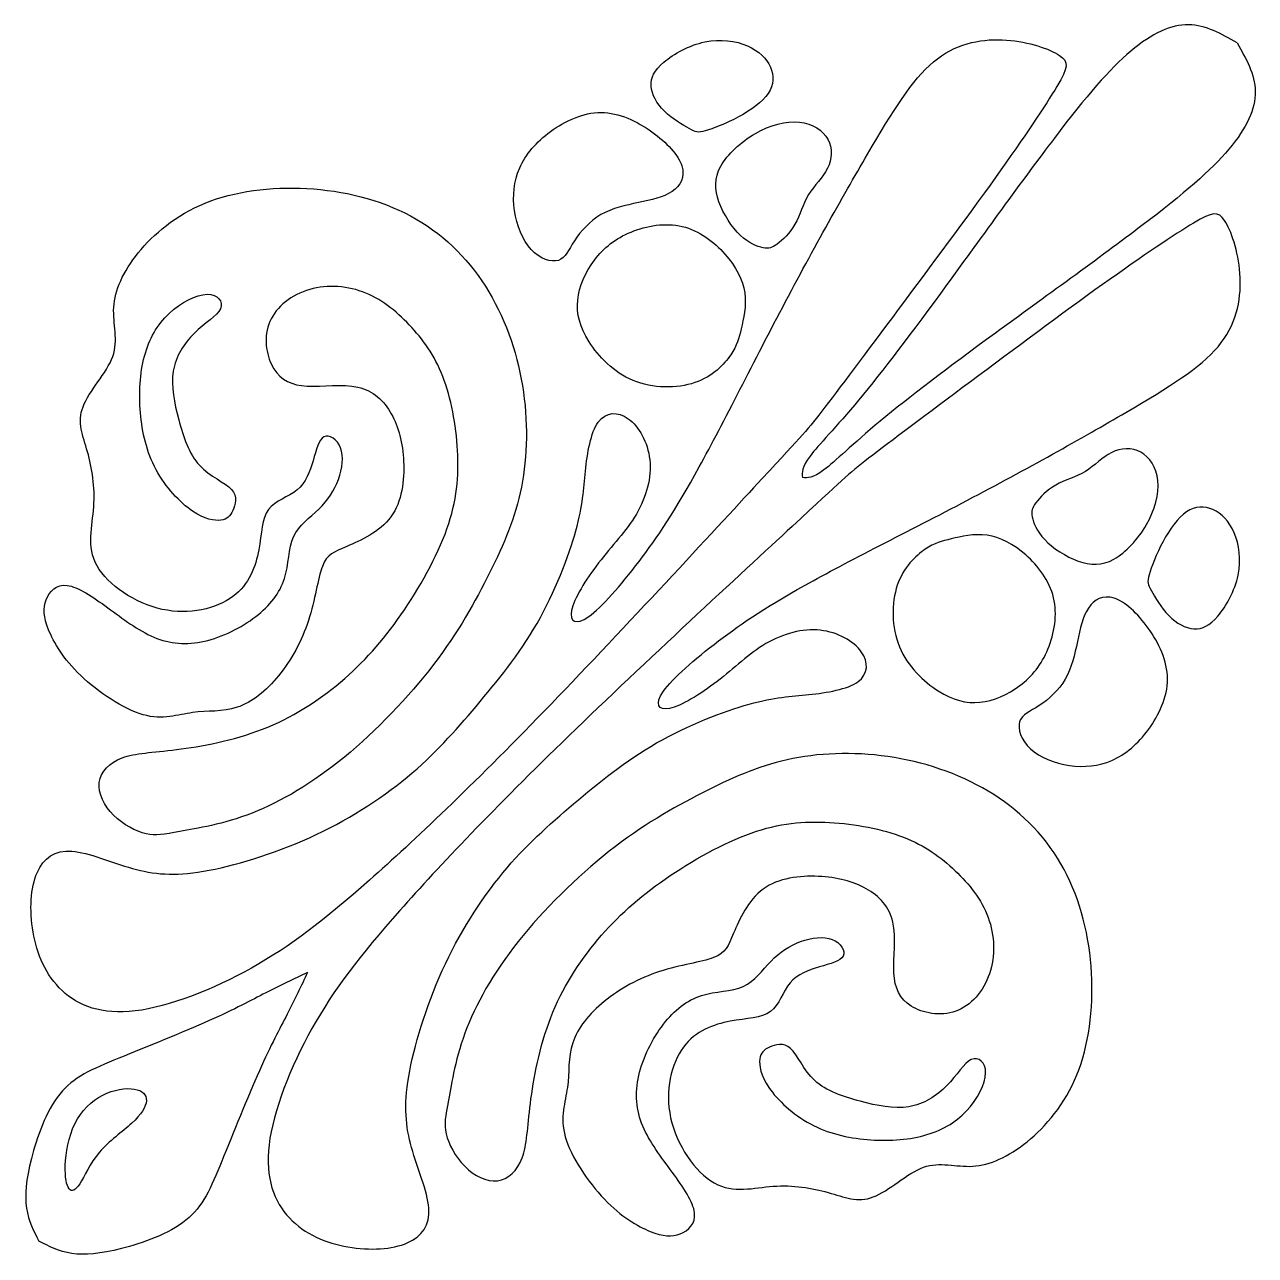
# Model space of a CAD drawing. Header units: millimetres. Extents: x 183 to 445, y 12 to 405.
# Drawn here: x 216.42 to 247.46, y 373.77 to 404.81 of the extents above; entities that cross this region are included whole.
import ezdxf

# ---------------------------------------------------------------- set-up
doc = ezdxf.new("R2010")
doc.units = ezdxf.units.MM
doc.layers.add('Default', color=7, linetype='Continuous')
doc.layers.add('DV1_Layer_1', color=7, linetype='Continuous')

# ---------------------------------------------------------------- blocks, each defined once
blk = doc.blocks.new('SE')
at = {"layer": 'DV1_Layer_1', "color": 7, "linetype": 'Continuous'}
for points, knots in [([(246.995, 404.346), (246.601, 404.572), (246.207, 404.798), (245.769, 404.803), (245.332, 404.808), (244.851, 404.591), (244.316, 404.141), (243.781, 403.69), (243.192, 403.005), (242.387, 401.947), (241.581, 400.889), (240.56, 399.459), (239.676, 398.251), (238.793, 397.043), (238.048, 396.057), (237.459, 395.348), (236.87, 394.639), (236.437, 394.206), (236.225, 393.925), (236.014, 393.644), (236.023, 393.514), (236.033, 393.384)], [0, 0, 0, 0, 0.125, 0.125, 0.125, 0.25, 0.25, 0.25, 0.375, 0.375, 0.375, 0.5, 0.5, 0.5, 0.625, 0.625, 0.625, 0.75, 0.75, 0.75, 1, 1, 1, 1]), ([(236.519, 395.055), (236.933, 395.588), (237.64, 396.538), (238.451, 397.626), (239.262, 398.714), (240.175, 399.94), (240.903, 400.955), (241.63, 401.971), (242.17, 402.777), (242.453, 403.251), (242.735, 403.726), (242.759, 403.87), (242.513, 404.032), (242.267, 404.195), (241.75, 404.375), (240.608, 404.459), (239.983, 404.363), (239.436, 403.948), (238.889, 403.534), (238.42, 402.801), (237.17, 400.685), (236.389, 399.303), (235.608, 397.824), (234.826, 396.346), (234.045, 394.771), (233.432, 393.653), (232.819, 392.535), (232.374, 391.874), (231.911, 391.267), (231.448, 390.66), (230.968, 390.107), (230.643, 389.879), (230.319, 389.65), (230.15, 389.747), (230.21, 390.035), (230.271, 390.324), (230.559, 390.805), (230.89, 391.231), (231.22, 391.658), (231.593, 392.03), (231.845, 392.463), (232.098, 392.896), (232.23, 393.389), (232.182, 393.834), (232.134, 394.278), (231.905, 394.675), (231.641, 394.867), (231.376, 395.059), (231.076, 395.047), (230.884, 394.783), (230.691, 394.519), (230.607, 394.002), (230.559, 393.545), (230.511, 393.088), (230.499, 392.692), (230.319, 392.042), (230.138, 391.393), (229.79, 390.492), (229.339, 389.704), (228.888, 388.917), (228.335, 388.244), (227.8, 387.613), (227.265, 386.982), (226.749, 386.393), (225.378, 385.263), (224.525, 384.722), (222.674, 383.881), (221.676, 383.58), (220.925, 383.454), (220.174, 383.328), (219.669, 383.376), (219.134, 383.526), (218.599, 383.676), (218.034, 383.929), (217.607, 383.959), (217.181, 383.989), (216.892, 383.797), (216.568, 383.039), (216.532, 382.474), (216.628, 381.921), (216.724, 381.369), (216.952, 380.828), (217.361, 380.443), (217.77, 380.058), (218.359, 379.83), (219.206, 379.932), (220.053, 380.034), (221.159, 380.467), (222.139, 381.014), (223.119, 381.561), (223.972, 382.222), (225.114, 383.232), (226.256, 384.241), (227.686, 385.6), (229.526, 387.5), (231.366, 389.4), (233.616, 391.842), (234.801, 393.122), (235.986, 394.402), (236.106, 394.521), (236.519, 395.055)], [0, 0, 0, 0, 0.027778, 0.027778, 0.027778, 0.055556, 0.055556, 0.055556, 0.083333, 0.083333, 0.083333, 0.111111, 0.111111, 0.111111, 0.138889, 0.138889, 0.166667, 0.166667, 0.166667, 0.194444, 0.194444, 0.222222, 0.222222, 0.222222, 0.25, 0.25, 0.25, 0.277778, 0.277778, 0.277778, 0.305556, 0.305556, 0.305556, 0.333333, 0.333333, 0.333333, 0.361111, 0.361111, 0.361111, 0.388889, 0.388889, 0.388889, 0.416667, 0.416667, 0.416667, 0.444444, 0.444444, 0.444444, 0.472222, 0.472222, 0.472222, 0.5, 0.5, 0.5, 0.527778, 0.527778, 0.527778, 0.555556, 0.555556, 0.555556, 0.583333, 0.583333, 0.583333, 0.611111, 0.611111, 0.638889, 0.638889, 0.666667, 0.666667, 0.666667, 0.694444, 0.694444, 0.694444, 0.722222, 0.722222, 0.722222, 0.75, 0.75, 0.777778, 0.777778, 0.777778, 0.805556, 0.805556, 0.805556, 0.833333, 0.833333, 0.833333, 0.861111, 0.861111, 0.861111, 0.888889, 0.888889, 0.888889, 0.916667, 0.916667, 0.916667, 0.944444, 0.944444, 0.944444, 1, 1, 1, 1]), ([(233.583, 402.128), (233.775, 402.183), (234.108, 402.312), (234.421, 402.48), (234.733, 402.648), (235.024, 402.855), (235.171, 403.074), (235.318, 403.294), (235.321, 403.525), (235.225, 403.738), (235.129, 403.951), (234.934, 404.146), (234.643, 404.273), (234.351, 404.399), (233.964, 404.456), (233.572, 404.373), (233.18, 404.29), (232.784, 404.068), (232.294, 403.657), (232.201, 403.468), (232.216, 403.258), (232.231, 403.047), (232.354, 402.816), (232.551, 402.622), (232.748, 402.429), (233.018, 402.273), (233.179, 402.184), (233.339, 402.096), (233.39, 402.074), (233.583, 402.128)], [0, 0, 0, 0, 0.090909, 0.090909, 0.090909, 0.181818, 0.181818, 0.181818, 0.272727, 0.272727, 0.272727, 0.363636, 0.363636, 0.363636, 0.454545, 0.454545, 0.454545, 0.545455, 0.545455, 0.636364, 0.636364, 0.636364, 0.727273, 0.727273, 0.727273, 0.818182, 0.818182, 0.818182, 1, 1, 1, 1]), ([(246.995, 404.346), (247.221, 403.952), (247.447, 403.558), (247.452, 403.12), (247.457, 402.683), (247.24, 402.202), (246.79, 401.667), (246.339, 401.132), (245.654, 400.543), (244.596, 399.738), (243.538, 398.933), (242.108, 397.911), (240.9, 397.027), (239.692, 396.144), (238.706, 395.399), (237.997, 394.81), (237.288, 394.221), (236.855, 393.788), (236.574, 393.576), (236.292, 393.365), (236.163, 393.375), (236.033, 393.384)], [0, 0, 0, 0, 0.125, 0.125, 0.125, 0.25, 0.25, 0.25, 0.375, 0.375, 0.375, 0.5, 0.5, 0.5, 0.625, 0.625, 0.625, 0.75, 0.75, 0.75, 1, 1, 1, 1]), ([(230.281, 399.358), (230.433, 399.591), (230.667, 399.849), (230.952, 400.015), (231.237, 400.18), (231.574, 400.252), (231.897, 400.319), (232.219, 400.387), (232.529, 400.45), (232.743, 400.596), (232.958, 400.741), (233.078, 400.969), (232.904, 401.516), (232.61, 401.834), (232.236, 402.103), (231.862, 402.372), (231.409, 402.591), (230.954, 402.592), (230.499, 402.594), (230.042, 402.378), (229.68, 402.112), (229.319, 401.846), (229.051, 401.531), (228.751, 400.852), (228.718, 400.489), (228.774, 400.118), (228.829, 399.747), (228.973, 399.369), (229.191, 399.133), (229.409, 398.897), (229.7, 398.804), (229.88, 398.862), (230.06, 398.918), (230.129, 399.126), (230.281, 399.358)], [0, 0, 0, 0, 0.076923, 0.076923, 0.076923, 0.153846, 0.153846, 0.153846, 0.230769, 0.230769, 0.230769, 0.307692, 0.307692, 0.384615, 0.384615, 0.384615, 0.461538, 0.461538, 0.461538, 0.538462, 0.538462, 0.538462, 0.615385, 0.615385, 0.692308, 0.692308, 0.692308, 0.769231, 0.769231, 0.769231, 0.846154, 0.846154, 0.846154, 1, 1, 1, 1]), ([(235.396, 399.273), (235.528, 399.372), (235.715, 399.546), (235.844, 399.774), (235.973, 400.002), (236.045, 400.285), (236.189, 400.522), (236.333, 400.759), (236.549, 400.951), (236.781, 401.417), (236.796, 401.69), (236.672, 401.915), (236.549, 402.141), (236.288, 402.318), (235.955, 402.351), (235.621, 402.384), (235.216, 402.273), (234.845, 402.061), (234.475, 401.849), (234.138, 401.537), (233.973, 401.237), (233.808, 400.936), (233.814, 400.648), (233.925, 400.339), (234.036, 400.029), (234.252, 399.699), (234.467, 399.493), (234.682, 399.288), (234.895, 399.207), (235.041, 399.178), (235.186, 399.15), (235.264, 399.174), (235.396, 399.273)], [0, 0, 0, 0, 0.083333, 0.083333, 0.083333, 0.166667, 0.166667, 0.166667, 0.25, 0.25, 0.333333, 0.333333, 0.333333, 0.416667, 0.416667, 0.416667, 0.5, 0.5, 0.5, 0.583333, 0.583333, 0.583333, 0.666667, 0.666667, 0.666667, 0.75, 0.75, 0.75, 0.833333, 0.833333, 0.833333, 1, 1, 1, 1]), ([(220.334, 384.46), (220.757, 384.535), (221.424, 384.637), (222.154, 384.922), (222.883, 385.207), (223.676, 385.676), (224.481, 386.336), (225.286, 386.997), (226.102, 387.85), (227.352, 389.483), (227.784, 390.264), (228.144, 390.985), (228.505, 391.705), (228.793, 392.366), (228.946, 393.144), (229.099, 393.922), (229.117, 394.817), (228.97, 395.702), (228.823, 396.588), (228.511, 397.465), (228.036, 398.21), (227.562, 398.954), (226.925, 399.567), (226.148, 399.984), (225.37, 400.402), (224.451, 400.624), (223.535, 400.675), (222.619, 400.726), (221.706, 400.606), (220.968, 400.306), (220.229, 400.005), (219.664, 399.525), (218.896, 398.576), (218.691, 398.108), (218.637, 397.249), (218.788, 396.858), (218.638, 396.438), (218.488, 396.017), (218.038, 395.566), (217.888, 395.172), (217.738, 394.777), (217.887, 394.44), (218.002, 394.031), (218.116, 393.622), (218.195, 393.141), (218.159, 392.647), (218.123, 392.153), (217.971, 391.646), (218.241, 391.16), (218.511, 390.675), (219.202, 390.211), (219.887, 390.06), (220.571, 389.91), (221.25, 390.072), (221.667, 390.381), (222.085, 390.691), (222.241, 391.147), (222.319, 391.561), (222.397, 391.976), (222.397, 392.348), (222.565, 392.576), (222.733, 392.805), (223.069, 392.889), (223.289, 393.072), (223.508, 393.255), (223.61, 393.537), (223.691, 393.81), (223.772, 394.084), (223.832, 394.348), (223.965, 394.414), (224.097, 394.48), (224.301, 394.348), (224.385, 394.132), (224.469, 393.916), (224.433, 393.615), (224.331, 393.339), (224.229, 393.063), (224.061, 392.811), (223.835, 392.591), (223.61, 392.372), (223.328, 392.186), (223.196, 391.892), (223.064, 391.597), (223.082, 391.195), (222.968, 390.835), (222.853, 390.474), (222.607, 390.156), (222.244, 389.877), (221.881, 389.598), (221.4, 389.357), (220.95, 389.255), (220.499, 389.153), (220.079, 389.189), (219.274, 389.526), (218.89, 389.826), (218.511, 390.102), (218.133, 390.378), (217.761, 390.63), (217.487, 390.664), (217.214, 390.697), (217.04, 390.51), (216.959, 390.303), (216.878, 390.096), (216.89, 389.868), (217.019, 389.547), (217.148, 389.225), (217.394, 388.811), (218.271, 387.97), (218.902, 387.544), (219.403, 387.402), (219.905, 387.261), (220.277, 387.405), (220.652, 387.456), (221.028, 387.508), (221.406, 387.466), (221.775, 387.589), (222.145, 387.712), (222.505, 388), (222.82, 388.387), (223.136, 388.775), (223.406, 389.261), (223.574, 389.778), (223.742, 390.294), (223.808, 390.841), (223.925, 391.144), (224.043, 391.447), (224.211, 391.507), (224.544, 391.648), (224.877, 391.79), (225.376, 392.012), (225.655, 392.393), (225.934, 392.775), (225.994, 393.315), (225.973, 393.786), (225.952, 394.258), (225.85, 394.66), (225.664, 394.991), (225.478, 395.321), (225.208, 395.579), (224.82, 395.666), (224.433, 395.753), (223.928, 395.669), (223.541, 395.69), (223.154, 395.711), (222.883, 395.837), (222.703, 396.126), (222.523, 396.414), (222.433, 396.864), (222.571, 397.249), (222.709, 397.633), (223.076, 397.951), (223.965, 398.252), (224.487, 398.234), (224.94, 398.068), (225.394, 397.903), (225.778, 397.591), (226.117, 397.234), (226.457, 396.877), (226.751, 396.474), (226.961, 395.934), (227.171, 395.393), (227.298, 394.714), (227.334, 394.066), (227.37, 393.417), (227.316, 392.799), (227.067, 392.093), (226.817, 391.387), (226.373, 390.594), (225.442, 389.255), (224.955, 388.709), (224.382, 388.225), (223.808, 387.742), (223.148, 387.321), (222.412, 387.036), (221.676, 386.751), (220.866, 386.601), (220.247, 386.523), (219.628, 386.445), (219.202, 386.439), (218.878, 386.318), (218.553, 386.198), (218.331, 385.964), (218.298, 385.691), (218.265, 385.417), (218.421, 385.105), (218.661, 384.865), (218.902, 384.625), (219.226, 384.457), (219.478, 384.397), (219.73, 384.337), (219.911, 384.384), (220.334, 384.46)], [0, 0, 0, 0, 0.014925, 0.014925, 0.014925, 0.029851, 0.029851, 0.029851, 0.044776, 0.044776, 0.059701, 0.059701, 0.059701, 0.074627, 0.074627, 0.074627, 0.089552, 0.089552, 0.089552, 0.104478, 0.104478, 0.104478, 0.119403, 0.119403, 0.119403, 0.134328, 0.134328, 0.134328, 0.149254, 0.149254, 0.149254, 0.164179, 0.164179, 0.179104, 0.179104, 0.19403, 0.19403, 0.19403, 0.208955, 0.208955, 0.208955, 0.223881, 0.223881, 0.223881, 0.238806, 0.238806, 0.238806, 0.253731, 0.253731, 0.253731, 0.268657, 0.268657, 0.268657, 0.283582, 0.283582, 0.283582, 0.298507, 0.298507, 0.298507, 0.313433, 0.313433, 0.313433, 0.328358, 0.328358, 0.328358, 0.343284, 0.343284, 0.343284, 0.358209, 0.358209, 0.358209, 0.373134, 0.373134, 0.373134, 0.38806, 0.38806, 0.38806, 0.402985, 0.402985, 0.402985, 0.41791, 0.41791, 0.41791, 0.432836, 0.432836, 0.432836, 0.447761, 0.447761, 0.447761, 0.462687, 0.462687, 0.462687, 0.477612, 0.477612, 0.492537, 0.492537, 0.492537, 0.507463, 0.507463, 0.507463, 0.522388, 0.522388, 0.522388, 0.537313, 0.537313, 0.537313, 0.552239, 0.552239, 0.567164, 0.567164, 0.567164, 0.58209, 0.58209, 0.58209, 0.597015, 0.597015, 0.597015, 0.61194, 0.61194, 0.61194, 0.626866, 0.626866, 0.626866, 0.641791, 0.641791, 0.641791, 0.656716, 0.656716, 0.656716, 0.671642, 0.671642, 0.671642, 0.686567, 0.686567, 0.686567, 0.701493, 0.701493, 0.701493, 0.716418, 0.716418, 0.716418, 0.731343, 0.731343, 0.731343, 0.746269, 0.746269, 0.746269, 0.761194, 0.761194, 0.761194, 0.776119, 0.776119, 0.791045, 0.791045, 0.791045, 0.80597, 0.80597, 0.80597, 0.820896, 0.820896, 0.820896, 0.835821, 0.835821, 0.835821, 0.850746, 0.850746, 0.850746, 0.865672, 0.865672, 0.880597, 0.880597, 0.880597, 0.895522, 0.895522, 0.895522, 0.910448, 0.910448, 0.910448, 0.925373, 0.925373, 0.925373, 0.940299, 0.940299, 0.940299, 0.955224, 0.955224, 0.955224, 0.970149, 0.970149, 0.970149, 1, 1, 1, 1]), ([(237.703, 393.87), (238.237, 394.284), (239.187, 394.992), (240.275, 395.802), (241.362, 396.613), (242.589, 397.526), (243.604, 398.254), (244.62, 398.981), (245.425, 399.522), (245.9, 399.804), (246.375, 400.087), (246.519, 400.111), (246.681, 399.864), (246.844, 399.618), (247.024, 399.101), (247.108, 397.959), (247.012, 397.334), (246.597, 396.787), (246.183, 396.24), (245.449, 395.771), (244.392, 395.146), (243.334, 394.521), (241.951, 393.74), (240.473, 392.959), (238.995, 392.177), (237.42, 391.396), (236.302, 390.783), (235.184, 390.17), (234.523, 389.725), (233.916, 389.263), (233.309, 388.8), (232.756, 388.319), (232.299, 387.67), (232.396, 387.501), (232.684, 387.562), (232.972, 387.622), (233.453, 387.91), (233.88, 388.241), (234.307, 388.571), (234.679, 388.944), (235.112, 389.196), (235.545, 389.449), (236.038, 389.581), (236.482, 389.533), (236.927, 389.485), (237.324, 389.256), (237.516, 388.992), (237.708, 388.728), (237.696, 388.427), (237.432, 388.235), (237.167, 388.042), (236.65, 387.958), (236.194, 387.91), (235.737, 387.862), (235.34, 387.85), (234.691, 387.67), (234.042, 387.489), (233.14, 387.141), (232.353, 386.69), (231.566, 386.239), (230.893, 385.687), (230.262, 385.152), (229.631, 384.617), (229.042, 384.1), (228.477, 383.415), (227.912, 382.729), (227.371, 381.876), (226.95, 380.95), (226.53, 380.025), (226.229, 379.027), (226.103, 378.276), (225.977, 377.525), (226.025, 377.02), (226.175, 376.485), (226.325, 375.95), (226.578, 375.385), (226.608, 374.959), (226.638, 374.532), (226.445, 374.243), (226.067, 374.081), (225.688, 373.919), (225.123, 373.883), (224.57, 373.979), (224.017, 374.075), (223.477, 374.303), (223.092, 374.712), (222.707, 375.121), (222.479, 375.71), (222.581, 376.557), (222.683, 377.404), (223.116, 378.511), (223.663, 379.49), (224.21, 380.47), (224.871, 381.323), (225.88, 382.465), (226.89, 383.607), (228.249, 385.037), (230.149, 386.877), (232.049, 388.718), (234.491, 390.967), (235.771, 392.152), (237.051, 393.337), (237.169, 393.457), (237.703, 393.87)], [0, 0, 0, 0, 0.027778, 0.027778, 0.027778, 0.055556, 0.055556, 0.055556, 0.083333, 0.083333, 0.083333, 0.111111, 0.111111, 0.111111, 0.138889, 0.138889, 0.166667, 0.166667, 0.166667, 0.194444, 0.194444, 0.194444, 0.222222, 0.222222, 0.222222, 0.25, 0.25, 0.25, 0.277778, 0.277778, 0.277778, 0.305556, 0.305556, 0.333333, 0.333333, 0.333333, 0.361111, 0.361111, 0.361111, 0.388889, 0.388889, 0.388889, 0.416667, 0.416667, 0.416667, 0.444444, 0.444444, 0.444444, 0.472222, 0.472222, 0.472222, 0.5, 0.5, 0.5, 0.527778, 0.527778, 0.527778, 0.555556, 0.555556, 0.555556, 0.583333, 0.583333, 0.583333, 0.611111, 0.611111, 0.611111, 0.638889, 0.638889, 0.638889, 0.666667, 0.666667, 0.666667, 0.694444, 0.694444, 0.694444, 0.722222, 0.722222, 0.722222, 0.75, 0.75, 0.75, 0.777778, 0.777778, 0.777778, 0.805556, 0.805556, 0.805556, 0.833333, 0.833333, 0.833333, 0.861111, 0.861111, 0.861111, 0.888889, 0.888889, 0.888889, 0.916667, 0.916667, 0.916667, 0.944444, 0.944444, 0.944444, 1, 1, 1, 1]), ([(234.488, 397.139), (234.546, 397.387), (234.625, 397.711), (234.577, 398.042), (234.528, 398.372), (234.354, 398.708), (234.079, 399.019), (233.805, 399.33), (233.43, 399.615), (232.577, 399.819), (232.099, 399.738), (231.709, 399.576), (231.318, 399.414), (231.015, 399.171), (230.785, 398.869), (230.556, 398.567), (230.4, 398.207), (230.365, 397.86), (230.33, 397.513), (230.418, 397.18), (230.652, 396.811), (230.886, 396.441), (231.267, 396.036), (231.763, 395.832), (232.258, 395.627), (232.868, 395.624), (233.318, 395.778), (233.769, 395.931), (234.06, 396.24), (234.225, 396.48), (234.39, 396.72), (234.429, 396.891), (234.488, 397.139)], [0, 0, 0, 0, 0.083333, 0.083333, 0.083333, 0.166667, 0.166667, 0.166667, 0.25, 0.25, 0.333333, 0.333333, 0.333333, 0.416667, 0.416667, 0.416667, 0.5, 0.5, 0.5, 0.583333, 0.583333, 0.583333, 0.666667, 0.666667, 0.666667, 0.75, 0.75, 0.75, 0.833333, 0.833333, 0.833333, 1, 1, 1, 1]), ([(221.665, 392.553), (221.731, 392.697), (221.795, 392.908), (221.634, 393.085), (221.473, 393.262), (221.088, 393.406), (220.824, 393.694), (220.559, 393.982), (220.415, 394.414), (220.301, 394.84), (220.187, 395.267), (220.103, 395.687), (220.165, 396.064), (220.227, 396.44), (220.435, 396.772), (220.696, 397.028), (220.957, 397.283), (221.272, 397.461), (221.354, 397.643), (221.436, 397.825), (221.286, 398.011), (221.016, 398.006), (220.745, 397.999), (220.355, 397.801), (219.76, 397.24), (219.554, 396.877), (219.438, 396.445), (219.322, 396.013), (219.294, 395.514), (219.337, 395.017), (219.379, 394.52), (219.492, 394.026), (219.731, 393.583), (219.971, 393.141), (220.337, 392.751), (220.646, 392.537), (220.956, 392.324), (221.208, 392.288), (221.368, 392.309), (221.529, 392.33), (221.598, 392.408), (221.665, 392.553)], [0, 0, 0, 0, 0.066667, 0.066667, 0.066667, 0.133333, 0.133333, 0.133333, 0.2, 0.2, 0.2, 0.266667, 0.266667, 0.266667, 0.333333, 0.333333, 0.333333, 0.4, 0.4, 0.4, 0.466667, 0.466667, 0.466667, 0.533333, 0.533333, 0.6, 0.6, 0.6, 0.666667, 0.666667, 0.666667, 0.733333, 0.733333, 0.733333, 0.8, 0.8, 0.8, 0.866667, 0.866667, 0.866667, 1, 1, 1, 1]), ([(241.921, 392.748), (242.021, 392.88), (242.195, 393.066), (242.423, 393.195), (242.651, 393.324), (242.934, 393.396), (243.171, 393.54), (243.408, 393.684), (243.6, 393.901), (243.833, 394.016), (244.066, 394.132), (244.339, 394.147), (244.564, 394.024), (244.789, 393.901), (244.966, 393.639), (244.999, 393.306), (245.032, 392.973), (244.921, 392.567), (244.71, 392.197), (244.498, 391.826), (244.186, 391.489), (243.886, 391.324), (243.585, 391.159), (243.297, 391.165), (242.988, 391.276), (242.678, 391.387), (242.348, 391.603), (241.937, 392.033), (241.856, 392.246), (241.827, 392.392), (241.798, 392.537), (241.822, 392.615), (241.921, 392.748)], [0, 0, 0, 0, 0.083333, 0.083333, 0.083333, 0.166667, 0.166667, 0.166667, 0.25, 0.25, 0.25, 0.333333, 0.333333, 0.333333, 0.416667, 0.416667, 0.416667, 0.5, 0.5, 0.5, 0.583333, 0.583333, 0.583333, 0.666667, 0.666667, 0.666667, 0.75, 0.75, 0.833333, 0.833333, 0.833333, 1, 1, 1, 1]), ([(244.777, 390.934), (244.831, 391.126), (244.96, 391.459), (245.297, 392.084), (245.504, 392.375), (245.723, 392.522), (245.942, 392.669), (246.174, 392.673), (246.387, 392.576), (246.6, 392.48), (246.795, 392.285), (246.921, 391.994), (247.048, 391.702), (247.105, 391.315), (247.022, 390.923), (246.939, 390.531), (246.717, 390.135), (246.306, 389.646), (246.117, 389.553), (245.696, 389.583), (245.465, 389.706), (245.271, 389.902), (245.077, 390.099), (244.921, 390.369), (244.833, 390.53), (244.744, 390.691), (244.723, 390.742), (244.777, 390.934)], [0, 0, 0, 0, 0.090909, 0.090909, 0.181818, 0.181818, 0.181818, 0.272727, 0.272727, 0.272727, 0.363636, 0.363636, 0.363636, 0.454545, 0.454545, 0.454545, 0.545455, 0.545455, 0.636364, 0.636364, 0.727273, 0.727273, 0.727273, 0.818182, 0.818182, 0.818182, 1, 1, 1, 1]), ([(239.788, 391.839), (240.036, 391.898), (240.36, 391.976), (240.69, 391.928), (241.021, 391.88), (241.357, 391.705), (241.668, 391.431), (241.979, 391.156), (242.264, 390.781), (242.366, 390.354), (242.468, 389.928), (242.387, 389.45), (242.225, 389.06), (242.063, 388.67), (241.819, 388.366), (241.518, 388.137), (241.216, 387.907), (240.856, 387.751), (240.509, 387.716), (240.162, 387.682), (239.829, 387.769), (239.459, 388.003), (239.09, 388.237), (238.684, 388.619), (238.48, 389.114), (238.276, 389.61), (238.273, 390.219), (238.426, 390.67), (238.579, 391.12), (238.889, 391.411), (239.129, 391.576), (239.369, 391.742), (239.54, 391.78), (239.788, 391.839)], [0, 0, 0, 0, 0.083333, 0.083333, 0.083333, 0.166667, 0.166667, 0.166667, 0.25, 0.25, 0.25, 0.333333, 0.333333, 0.333333, 0.416667, 0.416667, 0.416667, 0.5, 0.5, 0.5, 0.583333, 0.583333, 0.583333, 0.666667, 0.666667, 0.666667, 0.75, 0.75, 0.75, 0.833333, 0.833333, 0.833333, 1, 1, 1, 1]), ([(242.007, 387.632), (242.24, 387.784), (242.498, 388.018), (242.663, 388.303), (242.828, 388.588), (242.901, 388.925), (242.968, 389.248), (243.036, 389.571), (243.099, 389.88), (243.244, 390.094), (243.39, 390.309), (243.618, 390.429), (243.891, 390.342), (244.165, 390.255), (244.483, 389.961), (245.021, 389.213), (245.24, 388.76), (245.243, 387.85), (245.026, 387.393), (244.761, 387.032), (244.495, 386.67), (244.18, 386.402), (243.84, 386.252), (243.501, 386.102), (243.138, 386.069), (242.767, 386.125), (242.396, 386.18), (242.018, 386.324), (241.782, 386.542), (241.546, 386.76), (241.453, 387.051), (241.51, 387.231), (241.567, 387.411), (241.774, 387.481), (242.007, 387.632)], [0, 0, 0, 0, 0.076923, 0.076923, 0.076923, 0.153846, 0.153846, 0.153846, 0.230769, 0.230769, 0.230769, 0.307692, 0.307692, 0.307692, 0.384615, 0.384615, 0.461538, 0.461538, 0.538462, 0.538462, 0.538462, 0.615385, 0.615385, 0.615385, 0.692308, 0.692308, 0.692308, 0.769231, 0.769231, 0.769231, 0.846154, 0.846154, 0.846154, 1, 1, 1, 1]), ([(227.108, 377.685), (227.184, 378.109), (227.286, 378.775), (227.571, 379.505), (227.856, 380.235), (228.325, 381.027), (229.646, 382.637), (230.499, 383.454), (232.132, 384.703), (232.913, 385.135), (233.634, 385.495), (234.354, 385.856), (235.015, 386.144), (236.571, 386.451), (237.465, 386.469), (238.351, 386.321), (239.237, 386.174), (240.114, 385.862), (240.859, 385.387), (241.603, 384.913), (242.216, 384.276), (242.633, 383.499), (243.051, 382.721), (243.273, 381.802), (243.324, 380.886), (243.375, 379.97), (243.255, 379.057), (242.955, 378.319), (242.654, 377.58), (242.174, 377.016), (241.699, 376.631), (241.225, 376.247), (240.756, 376.043), (240.327, 376.015), (239.898, 375.989), (239.507, 376.139), (239.087, 375.989), (238.666, 375.839), (238.215, 375.389), (237.82, 375.239), (237.426, 375.089), (237.089, 375.238), (236.679, 375.353), (236.271, 375.467), (235.79, 375.546), (235.296, 375.51), (234.802, 375.474), (234.295, 375.322), (233.323, 375.862), (232.86, 376.553), (232.709, 377.238), (232.559, 377.922), (232.721, 378.601), (233.03, 379.018), (233.339, 379.436), (233.796, 379.592), (234.21, 379.67), (234.625, 379.748), (234.997, 379.748), (235.225, 379.916), (235.453, 380.084), (235.537, 380.421), (235.721, 380.64), (235.904, 380.859), (236.186, 380.961), (236.733, 381.124), (236.997, 381.183), (237.063, 381.316), (237.129, 381.448), (236.997, 381.652), (236.781, 381.736), (236.565, 381.82), (236.264, 381.784), (235.712, 381.58), (235.459, 381.412), (235.24, 381.186), (235.021, 380.961), (234.835, 380.679), (234.541, 380.547), (234.246, 380.415), (233.844, 380.433), (233.484, 380.319), (233.123, 380.205), (232.805, 379.958), (232.526, 379.595), (232.246, 379.231), (232.006, 378.751), (231.904, 378.301), (231.802, 377.85), (231.838, 377.43), (232.006, 377.028), (232.174, 376.625), (232.474, 376.241), (233.027, 375.484), (233.279, 375.112), (233.312, 374.838), (233.345, 374.565), (233.159, 374.391), (232.952, 374.31), (232.745, 374.229), (232.517, 374.241), (232.195, 374.37), (231.874, 374.499), (231.46, 374.745), (231.039, 375.184), (230.619, 375.622), (230.192, 376.253), (230.051, 376.754), (229.91, 377.256), (230.054, 377.628), (230.105, 378.003), (230.156, 378.379), (230.114, 378.757), (230.238, 379.127), (230.361, 379.496), (230.649, 379.856), (231.036, 380.172), (231.424, 380.487), (231.91, 380.757), (232.426, 380.925), (232.943, 381.093), (233.49, 381.159), (233.793, 381.277), (234.096, 381.394), (234.156, 381.562), (234.297, 381.895), (234.439, 382.228), (234.661, 382.727), (235.042, 383.006), (235.423, 383.286), (235.964, 383.346), (236.907, 383.304), (237.309, 383.201), (237.64, 383.015), (237.97, 382.829), (238.228, 382.559), (238.402, 381.784), (238.318, 381.28), (238.36, 380.505), (238.486, 380.235), (238.775, 380.054), (239.063, 379.874), (239.513, 379.784), (240.282, 380.06), (240.6, 380.427), (240.751, 380.871), (240.901, 381.316), (240.883, 381.838), (240.717, 382.291), (240.552, 382.745), (240.24, 383.129), (239.883, 383.469), (239.525, 383.808), (239.123, 384.102), (238.582, 384.312), (238.042, 384.523), (237.363, 384.649), (236.715, 384.685), (236.066, 384.721), (235.447, 384.667), (234.742, 384.418), (234.036, 384.168), (233.243, 383.724), (232.574, 383.259), (231.904, 382.793), (231.358, 382.307), (230.874, 381.733), (230.391, 381.159), (229.97, 380.499), (229.685, 379.763), (229.4, 379.027), (229.249, 378.217), (229.093, 376.98), (229.087, 376.553), (228.967, 376.229), (228.847, 375.904), (228.613, 375.682), (228.34, 375.649), (228.066, 375.616), (227.754, 375.772), (227.514, 376.013), (227.274, 376.253), (227.105, 376.577), (227.046, 376.829), (226.985, 377.082), (227.033, 377.262), (227.108, 377.685)], [0, 0, 0, 0, 0.014925, 0.014925, 0.014925, 0.029851, 0.029851, 0.044776, 0.044776, 0.059701, 0.059701, 0.059701, 0.074627, 0.074627, 0.089552, 0.089552, 0.089552, 0.104478, 0.104478, 0.104478, 0.119403, 0.119403, 0.119403, 0.134328, 0.134328, 0.134328, 0.149254, 0.149254, 0.149254, 0.164179, 0.164179, 0.164179, 0.179104, 0.179104, 0.179104, 0.19403, 0.19403, 0.19403, 0.208955, 0.208955, 0.208955, 0.223881, 0.223881, 0.223881, 0.238806, 0.238806, 0.238806, 0.253731, 0.253731, 0.268657, 0.268657, 0.268657, 0.283582, 0.283582, 0.283582, 0.298507, 0.298507, 0.298507, 0.313433, 0.313433, 0.313433, 0.328358, 0.328358, 0.328358, 0.343284, 0.343284, 0.358209, 0.358209, 0.358209, 0.373134, 0.373134, 0.373134, 0.38806, 0.38806, 0.402985, 0.402985, 0.402985, 0.41791, 0.41791, 0.41791, 0.432836, 0.432836, 0.432836, 0.447761, 0.447761, 0.447761, 0.462687, 0.462687, 0.462687, 0.477612, 0.477612, 0.477612, 0.492537, 0.492537, 0.507463, 0.507463, 0.507463, 0.522388, 0.522388, 0.522388, 0.537313, 0.537313, 0.537313, 0.552239, 0.552239, 0.552239, 0.567164, 0.567164, 0.567164, 0.58209, 0.58209, 0.58209, 0.597015, 0.597015, 0.597015, 0.61194, 0.61194, 0.61194, 0.626866, 0.626866, 0.626866, 0.641791, 0.641791, 0.641791, 0.656716, 0.656716, 0.656716, 0.671642, 0.671642, 0.671642, 0.686567, 0.686567, 0.701493, 0.701493, 0.701493, 0.716418, 0.716418, 0.731343, 0.731343, 0.746269, 0.746269, 0.746269, 0.761194, 0.761194, 0.776119, 0.776119, 0.776119, 0.791045, 0.791045, 0.791045, 0.80597, 0.80597, 0.80597, 0.820896, 0.820896, 0.820896, 0.835821, 0.835821, 0.835821, 0.850746, 0.850746, 0.850746, 0.865672, 0.865672, 0.865672, 0.880597, 0.880597, 0.880597, 0.895522, 0.895522, 0.895522, 0.910448, 0.910448, 0.925373, 0.925373, 0.925373, 0.940299, 0.940299, 0.940299, 0.955224, 0.955224, 0.955224, 0.970149, 0.970149, 0.970149, 1, 1, 1, 1]), ([(223.55, 380.901), (223.208, 380.739), (222.865, 380.577), (222.496, 380.388), (222.127, 380.199), (221.73, 379.982), (221.07, 379.688), (220.409, 379.394), (219.484, 379.021), (218.793, 378.739), (218.103, 378.457), (217.646, 378.265), (217.301, 377.835), (216.956, 377.406), (216.721, 376.739), (216.586, 376.208), (216.451, 375.676), (216.415, 375.28), (216.463, 374.956), (216.511, 374.631), (216.643, 374.379), (216.776, 374.127)], [0, 0, 0, 0, 0.125, 0.125, 0.125, 0.25, 0.25, 0.25, 0.375, 0.375, 0.375, 0.5, 0.5, 0.5, 0.625, 0.625, 0.625, 0.75, 0.75, 0.75, 1, 1, 1, 1]), ([(223.55, 380.901), (223.388, 380.559), (223.226, 380.217), (223.037, 379.847), (222.847, 379.478), (222.631, 379.081), (222.337, 378.421), (222.043, 377.76), (221.67, 376.835), (221.388, 376.145), (221.106, 375.454), (220.914, 374.998), (220.484, 374.652), (220.055, 374.307), (219.388, 374.073), (218.325, 373.803), (217.929, 373.766), (217.604, 373.815), (217.28, 373.863), (217.028, 373.995), (216.776, 374.127)], [0, 0, 0, 0, 0.125, 0.125, 0.125, 0.25, 0.25, 0.25, 0.375, 0.375, 0.375, 0.5, 0.5, 0.5, 0.625, 0.625, 0.75, 0.75, 0.75, 1, 1, 1, 1]), ([(235.201, 379.016), (235.346, 379.082), (235.557, 379.146), (235.734, 378.985), (235.911, 378.825), (236.055, 378.439), (236.343, 378.175), (236.631, 377.91), (237.063, 377.766), (237.489, 377.652), (237.916, 377.538), (238.336, 377.454), (238.713, 377.516), (239.089, 377.578), (239.421, 377.786), (239.677, 378.047), (239.932, 378.309), (240.11, 378.623), (240.292, 378.705), (240.474, 378.787), (240.66, 378.637), (240.654, 378.367), (240.648, 378.097), (240.45, 377.706), (240.169, 377.408), (239.889, 377.111), (239.525, 376.905), (239.094, 376.789), (238.662, 376.673), (238.162, 376.646), (237.666, 376.688), (237.168, 376.731), (236.674, 376.843), (235.79, 377.322), (235.399, 377.688), (235.186, 377.998), (234.973, 378.307), (234.937, 378.559), (234.958, 378.72), (234.979, 378.88), (235.057, 378.949), (235.201, 379.016)], [0, 0, 0, 0, 0.066667, 0.066667, 0.066667, 0.133333, 0.133333, 0.133333, 0.2, 0.2, 0.2, 0.266667, 0.266667, 0.266667, 0.333333, 0.333333, 0.333333, 0.4, 0.4, 0.4, 0.466667, 0.466667, 0.466667, 0.533333, 0.533333, 0.533333, 0.6, 0.6, 0.6, 0.666667, 0.666667, 0.666667, 0.733333, 0.733333, 0.8, 0.8, 0.8, 0.866667, 0.866667, 0.866667, 1, 1, 1, 1]), ([(217.809, 375.574), (217.923, 375.754), (218.061, 376.085), (218.301, 376.367), (218.541, 376.649), (218.884, 376.884), (219.118, 377.1), (219.352, 377.316), (219.478, 377.514), (219.487, 377.667), (219.496, 377.82), (219.388, 377.928), (219.181, 377.961), (218.974, 377.995), (218.667, 377.953), (218.385, 377.808), (218.103, 377.664), (217.845, 377.418), (217.682, 377.088), (217.52, 376.757), (217.454, 376.343), (217.442, 376.037), (217.43, 375.73), (217.472, 375.532), (217.538, 375.448), (217.604, 375.364), (217.695, 375.394), (217.809, 375.574)], [0, 0, 0, 0, 0.1, 0.1, 0.1, 0.2, 0.2, 0.2, 0.3, 0.3, 0.3, 0.4, 0.4, 0.4, 0.5, 0.5, 0.5, 0.6, 0.6, 0.6, 0.7, 0.7, 0.7, 0.8, 0.8, 0.8, 1, 1, 1, 1])]:
    blk.add_open_spline(points, degree=3, knots=knots, dxfattribs=at)

msp = doc.modelspace()

# ---------------------------------------------------------------- block references
at = {"layer": 'Default'}
msp.add_blockref('SE', (0, 0), dxfattribs=at)

doc.saveas('drawing.dxf')
